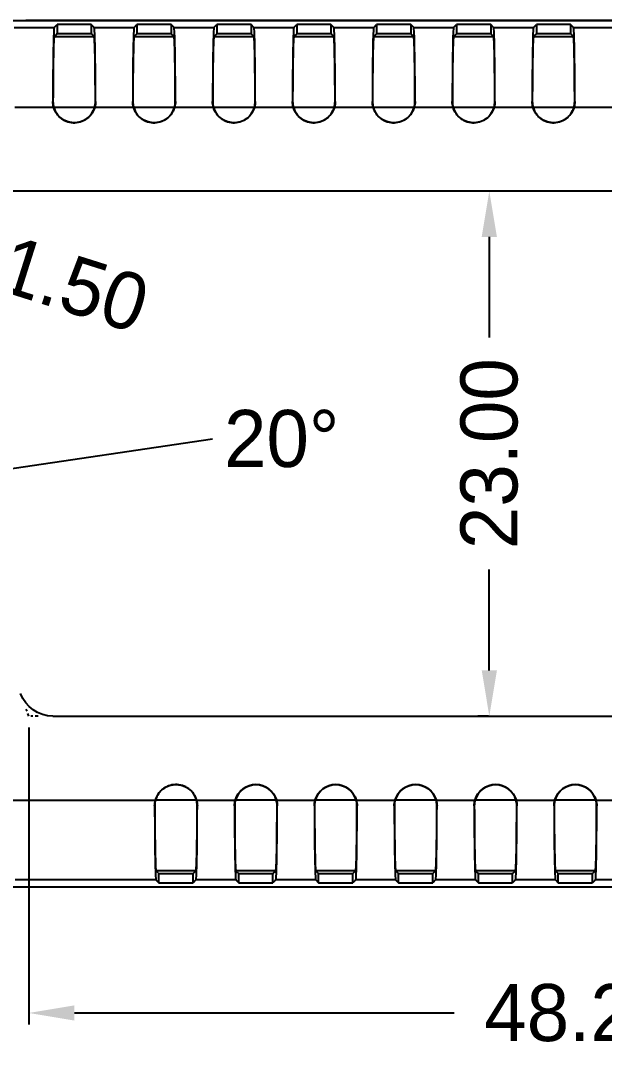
# Model space of a CAD drawing. Header units: millimetres. Extents: x 1130 to 1334, y 500 to 752.
# Drawn here: x 1207.38 to 1232.96, y 591.87 to 636.99 of the extents above; entities that cross this region are included whole.
import ezdxf

# ---------------------------------------------------------------- set-up
doc = ezdxf.new("R2010")
doc.units = ezdxf.units.MM
doc.linetypes.add('DIVIDE', pattern=[31.75, 12.7, -6.35, 0, -6.35, 0, -6.35])
doc.layers.get('Defpoints').update_dxf_attribs({"linetype": 'CONTINUOUS'})
doc.layers.add('11', color=7, linetype='CONTINUOUS')
doc.layers.add('13', color=7, linetype='CONTINUOUS')
doc.layers.add('dim', color=7, linetype='CONTINUOUS', lineweight=9)
doc.dimstyles.get("Standard").update_dxf_attribs({"dimtxt": 1, "dimasz": 0.5, "dimexe": 0.2, "dimexo": 0.2, "dimgap": 0.09, "dimtad": 0, "dimzin": 0, "dimdsep": 46, "dimtxsty": 'Standard', "dimcen": 0.5, "dimadec": 0, "dimazin": 0, "dimtfac": 1, "dimtofl": 0, "dimtmove": 0, "dimatfit": 3, "dimfxl": 0, "dimtolj": 1, "dimtzin": 0, "dimarcsym": 0})

# ---------------------------------------------------------------- blocks, each defined once
blk = doc.blocks.new('*D48')
at = {"layer": 'Defpoints', "color": 0}
for p in [(1207.737, 606.518), (1256.015, 606.518), (1256.015, 593.51)]:
    blk.add_point(p, dxfattribs=at)
at = {"layer": 'dim', "color": 0, "lineweight": -2}
for p, q in [((1207.737, 606.018), (1207.737, 593.01)), ((1256.015, 606.018), (1256.015, 593.01)), ((1209.737, 593.51), (1226.376, 593.51)), ((1254.015, 593.51), (1237.376, 593.51))]:
    blk.add_line(p, q, dxfattribs=at)
at = {"layer": 'dim', "color": 0}
for points in [[(1209.737, 593.843), (1209.737, 593.176), (1207.737, 593.51)], [(1254.015, 593.843), (1254.015, 593.176), (1256.015, 593.51)]]:
    blk.add_solid(points, dxfattribs=at)
at = {"layer": 'dim', "color": 0, "insert": (1231.876, 593.51), "char_height": 2.5, "attachment_point": 5}
blk.add_mtext('\\A1;48.28', dxfattribs=at)
blk = doc.blocks.new('*D49')
at = {"layer": 'Defpoints', "color": 0}
for p in [(1227.914, 629.518), (1228.375, 629.518), (1228.375, 606.518)]:
    blk.add_point(p, dxfattribs=at)
at = {"layer": 'dim', "color": 0, "lineweight": -2}
for p, q in [((1227.875, 629.518), (1227.415, 629.518)), ((1227.914, 627.518), (1227.914, 623.101)), ((1227.914, 608.518), (1227.914, 612.935)), ((1227.875, 606.518), (1227.415, 606.518))]:
    blk.add_line(p, q, dxfattribs=at)
at = {"layer": 'dim', "color": 0}
for points in [[(1227.581, 627.518), (1228.248, 627.518), (1227.914, 629.518)], [(1227.581, 608.518), (1228.248, 608.518), (1227.914, 606.518)]]:
    blk.add_solid(points, dxfattribs=at)
at = {"layer": 'dim', "color": 0, "insert": (1227.914, 618.018), "char_height": 2.5, "attachment_point": 5, "rotation": 90}
blk.add_mtext('\\A1;23.00', dxfattribs=at)
blk = doc.blocks.new('*D50')
at = {"layer": 'Defpoints', "color": 0}
for p in [(1200.107, 628.471), (1201.537, 628.018)]:
    blk.add_point(p, dxfattribs=at)
at = {"layer": 'dim', "color": 0, "lineweight": -2}
blk.add_line((1203.92, 627.262), (1202.013, 627.867), dxfattribs=at)
at = {"layer": 'dim', "color": 0}
blk.add_solid([(1202.114, 628.184), (1201.912, 627.549), (1200.107, 628.471)], dxfattribs=at)
at = {"layer": 'dim', "color": 0, "insert": (1208.567, 625.79), "char_height": 2.5, "attachment_point": 5, "rotation": 342.4142}
blk.add_mtext('\\A1;R1.50', dxfattribs=at)

msp = doc.modelspace()

# ---------------------------------------------------------------- linework, layer by layer
at = {"layer": '11', "color": 7, "linetype": 'Continuous'}
for p, q in [((1193.906, 636.993), (1248.156, 636.993)), ((1208.85, 636.694), (1208.976, 636.82)), ((1208.976, 636.82), (1208.976, 636.417)), ((1210.476, 636.82), (1208.976, 636.82)), ((1210.476, 636.82), (1210.476, 636.417)), ((1210.602, 636.694), (1210.476, 636.82)), ((1212.35, 636.694), (1212.476, 636.82)), ((1212.476, 636.82), (1212.476, 636.417)), ((1213.976, 636.82), (1212.476, 636.82)), ((1213.976, 636.82), (1213.976, 636.417)), ((1214.102, 636.694), (1213.976, 636.82)), ((1215.85, 636.694), (1215.976, 636.82)), ((1215.976, 636.82), (1215.976, 636.417)), ((1217.476, 636.82), (1215.976, 636.82)), ((1217.476, 636.82), (1217.476, 636.417)), ((1217.602, 636.694), (1217.476, 636.82)), ((1219.35, 636.694), (1219.476, 636.82)), ((1219.476, 636.82), (1219.476, 636.417)), ((1220.976, 636.82), (1219.476, 636.82)), ((1220.976, 636.82), (1220.976, 636.417)), ((1221.102, 636.694), (1220.976, 636.82)), ((1222.85, 636.694), (1222.976, 636.82)), ((1222.976, 636.82), (1222.976, 636.417)), ((1224.476, 636.82), (1222.976, 636.82)), ((1224.476, 636.82), (1224.476, 636.417)), ((1224.602, 636.694), (1224.476, 636.82)), ((1226.35, 636.694), (1226.476, 636.82)), ((1226.476, 636.82), (1226.476, 636.417)), ((1227.976, 636.82), (1226.476, 636.82)), ((1227.976, 636.82), (1227.976, 636.417)), ((1228.102, 636.694), (1227.976, 636.82)), ((1229.85, 636.694), (1229.976, 636.82)), ((1229.976, 636.82), (1229.976, 636.417)), ((1231.476, 636.82), (1229.976, 636.82)), ((1231.476, 636.82), (1231.476, 636.417)), ((1231.602, 636.694), (1231.476, 636.82)), ((1207.102, 636.694), (1208.85, 636.694)), ((1208.85, 636.294), (1210.602, 636.294)), ((1210.206, 636.417), (1208.976, 636.417)), ((1210.476, 636.417), (1210.206, 636.417)), ((1210.602, 636.694), (1212.35, 636.694)), ((1212.35, 636.294), (1214.102, 636.294)), ((1213.976, 636.417), (1212.476, 636.417)), ((1214.102, 636.694), (1215.85, 636.694)), ((1215.85, 636.294), (1217.602, 636.294)), ((1217.476, 636.417), (1215.976, 636.417)), ((1217.602, 636.694), (1219.35, 636.694)), ((1219.35, 636.294), (1221.102, 636.294)), ((1220.976, 636.417), (1219.476, 636.417)), ((1221.102, 636.694), (1222.85, 636.694)), ((1222.85, 636.294), (1224.602, 636.294)), ((1224.476, 636.417), (1222.976, 636.417)), ((1224.602, 636.694), (1226.35, 636.694)), ((1226.35, 636.294), (1228.102, 636.294)), ((1227.976, 636.417), (1226.476, 636.417)), ((1228.102, 636.694), (1229.85, 636.694)), ((1229.85, 636.294), (1231.602, 636.294)), ((1231.476, 636.417), (1229.976, 636.417)), ((1231.602, 636.694), (1233.35, 636.694)), ((1207.125, 633.194), (1208.827, 633.194)), ((1208.832, 633.194), (1210.62, 633.194)), ((1210.625, 633.194), (1212.327, 633.194)), ((1212.332, 633.194), (1214.12, 633.194)), ((1214.125, 633.194), (1215.827, 633.194)), ((1215.832, 633.194), (1217.62, 633.194)), ((1217.625, 633.194), (1219.327, 633.194)), ((1219.332, 633.194), (1221.12, 633.194)), ((1221.125, 633.194), (1222.827, 633.194)), ((1222.832, 633.194), (1224.62, 633.194)), ((1224.625, 633.194), (1226.327, 633.194)), ((1226.332, 633.194), (1228.12, 633.194)), ((1228.125, 633.194), (1229.827, 633.194)), ((1229.832, 633.194), (1231.62, 633.194)), ((1231.625, 633.194), (1233.327, 633.194)), ((1246.624, 629.518), (1201.537, 629.518)), ((1208.788, 606.518), (1253.876, 606.518)), ((1205.879, 602.841), (1213.287, 602.841)), ((1215.08, 602.841), (1213.292, 602.841)), ((1215.085, 602.841), (1216.787, 602.841)), ((1218.58, 602.841), (1216.792, 602.841)), ((1218.585, 602.841), (1220.287, 602.841)), ((1222.08, 602.841), (1220.292, 602.841)), ((1222.085, 602.841), (1223.787, 602.841)), ((1225.58, 602.841), (1223.792, 602.841)), ((1225.585, 602.841), (1227.287, 602.841)), ((1229.08, 602.841), (1227.292, 602.841)), ((1229.085, 602.841), (1230.787, 602.841)), ((1232.58, 602.841), (1230.792, 602.841)), ((1232.585, 602.841), (1234.287, 602.841)), ((1215.062, 599.742), (1213.31, 599.742)), ((1218.562, 599.742), (1216.81, 599.742)), ((1222.062, 599.742), (1220.31, 599.742)), ((1225.562, 599.742), (1223.81, 599.742)), ((1229.062, 599.742), (1227.31, 599.742)), ((1232.562, 599.742), (1230.81, 599.742)), ((1213.31, 599.342), (1207.147, 599.342)), ((1213.31, 599.342), (1213.436, 599.216)), ((1213.436, 599.216), (1213.436, 599.618)), ((1213.436, 599.618), (1214.936, 599.618)), ((1214.936, 599.216), (1214.936, 599.618)), ((1215.062, 599.342), (1214.936, 599.216)), ((1216.81, 599.342), (1215.062, 599.342)), ((1216.81, 599.342), (1216.936, 599.216)), ((1216.936, 599.216), (1216.936, 599.618)), ((1216.936, 599.618), (1218.436, 599.618)), ((1218.436, 599.216), (1218.436, 599.618)), ((1218.562, 599.342), (1218.436, 599.216)), ((1220.31, 599.342), (1218.562, 599.342)), ((1220.31, 599.342), (1220.436, 599.216)), ((1220.436, 599.216), (1220.436, 599.618)), ((1220.436, 599.618), (1221.936, 599.618)), ((1221.936, 599.216), (1221.936, 599.618)), ((1222.062, 599.342), (1221.936, 599.216)), ((1223.81, 599.342), (1222.062, 599.342)), ((1223.81, 599.342), (1223.936, 599.216)), ((1223.936, 599.216), (1223.936, 599.618)), ((1223.936, 599.618), (1225.436, 599.618)), ((1225.436, 599.216), (1225.436, 599.618)), ((1225.562, 599.342), (1225.436, 599.216)), ((1227.31, 599.342), (1225.562, 599.342)), ((1227.31, 599.342), (1227.436, 599.216)), ((1227.436, 599.216), (1227.436, 599.618)), ((1227.436, 599.618), (1228.936, 599.618)), ((1228.936, 599.216), (1228.936, 599.618)), ((1229.062, 599.342), (1228.936, 599.216)), ((1230.81, 599.342), (1229.062, 599.342)), ((1230.81, 599.342), (1230.936, 599.216)), ((1230.936, 599.216), (1230.936, 599.618)), ((1230.936, 599.618), (1232.436, 599.618)), ((1232.436, 599.216), (1232.436, 599.618)), ((1232.562, 599.342), (1232.436, 599.216)), ((1234.31, 599.342), (1232.562, 599.342)), ((1207.256, 599.042), (1261.506, 599.042)), ((1213.436, 599.216), (1214.936, 599.216)), ((1216.936, 599.216), (1218.436, 599.216)), ((1220.436, 599.216), (1221.936, 599.216)), ((1223.936, 599.216), (1225.436, 599.216)), ((1227.436, 599.216), (1228.936, 599.216)), ((1230.936, 599.216), (1232.436, 599.216))]:
    msp.add_line(p, q, dxfattribs=at)
at = {"layer": '11', "color": 2, "linetype": 'DIVIDE', "ltscale": 0.01}
for p, q in [((1207.737, 606.518), (1207.597, 606.903)), ((1208.147, 606.518), (1207.737, 606.518))]:
    msp.add_line(p, q, dxfattribs=at)
at = {"layer": '11', "color": 7, "linetype": 'Continuous', "extrusion": (0, 0, -1)}
msp.add_arc((-1208.788, 608.018), 1.5, 270, 340.07, dxfattribs=at)
at = {"layer": '11', "color": 7, "linetype": 'Continuous'}
for centre, major_axis, ratio, start_param, end_param in [((1208.851, 633.194), (0, -3.5), 0.017455, 3.159046, 4.638179), ((1208.851, 633.194), (0, -3.1), 0.017455, 3.162093, 4.630846), ((1210.601, 633.194), (0, -3.5), 0.017455, 1.645006, 3.124139), ((1210.601, 633.194), (0, -3.1), 0.017455, 1.652339, 3.121092), ((1212.351, 633.194), (0, -3.5), 0.017455, 3.159046, 4.638179), ((1212.351, 633.194), (0, -3.1), 0.017455, 3.162093, 4.630846), ((1214.101, 633.194), (0, -3.5), 0.017455, 1.645006, 3.124139), ((1214.101, 633.194), (0, -3.1), 0.017455, 1.652339, 3.121092), ((1215.851, 633.194), (0, -3.5), 0.017455, 3.159046, 4.638179), ((1215.851, 633.194), (0, -3.1), 0.017455, 3.162093, 4.630846), ((1217.601, 633.194), (0, -3.5), 0.017455, 1.645006, 3.124139), ((1217.601, 633.194), (0, -3.1), 0.017455, 1.652339, 3.121092), ((1219.351, 633.194), (0, -3.5), 0.017455, 3.159046, 4.638179), ((1219.351, 633.194), (0, -3.1), 0.017455, 3.162093, 4.630846), ((1221.101, 633.194), (0, -3.5), 0.017455, 1.645006, 3.124139), ((1221.101, 633.194), (0, -3.1), 0.017455, 1.652339, 3.121092), ((1222.851, 633.194), (0, -3.5), 0.017455, 3.159046, 4.638179), ((1222.851, 633.194), (0, -3.1), 0.017455, 3.162093, 4.630846), ((1224.601, 633.194), (0, -3.5), 0.017455, 1.645006, 3.124139), ((1224.601, 633.194), (0, -3.1), 0.017455, 1.652339, 3.121092), ((1226.351, 633.194), (0, -3.5), 0.017455, 3.159046, 4.638179), ((1226.351, 633.194), (0, -3.1), 0.017455, 3.162093, 4.630846), ((1228.101, 633.194), (0, -3.5), 0.017455, 1.645006, 3.124139), ((1228.101, 633.194), (0, -3.1), 0.017455, 1.652339, 3.121092), ((1229.851, 633.194), (0, -3.5), 0.017455, 3.159046, 4.638179), ((1229.851, 633.194), (0, -3.1), 0.017455, 3.162093, 4.630846), ((1231.601, 633.194), (0, -3.5), 0.017455, 1.645006, 3.124139), ((1231.601, 633.194), (0, -3.1), 0.017455, 1.652339, 3.121092), ((1217.686, 602.589), (0, -0.929), 0.999848, 1.846191, 4.436995), ((1221.186, 602.589), (0, -0.929), 0.999848, 1.846191, 4.436995), ((1224.686, 602.589), (0, -0.929), 0.999848, 1.846191, 4.436995), ((1228.186, 602.589), (0, -0.929), 0.999848, 1.846191, 4.436995), ((1231.686, 602.589), (0, -0.929), 0.999848, 1.846191, 4.436995), ((1213.311, 602.841), (0, -3.5), 0.017455, 4.786599, 6.265732), ((1213.311, 602.841), (0, -3.1), 0.017455, 4.793932, 6.262685), ((1215.061, 602.841), (0, -3.1), 0.017455, 0.0205, 1.489254), ((1215.061, 602.841), (0, -3.5), 0.017455, 0.017453, 1.496586), ((1216.811, 602.841), (0, -3.5), 0.017455, 4.786599, 6.265732), ((1216.811, 602.841), (0, -3.1), 0.017455, 4.793932, 6.262685), ((1218.561, 602.841), (0, -3.1), 0.017455, 0.0205, 1.489254), ((1218.561, 602.841), (0, -3.5), 0.017455, 0.017453, 1.496586), ((1220.311, 602.841), (0, -3.5), 0.017455, 4.786599, 6.265732), ((1220.311, 602.841), (0, -3.1), 0.017455, 4.793932, 6.262685), ((1222.061, 602.841), (0, -3.1), 0.017455, 0.0205, 1.489254), ((1222.061, 602.841), (0, -3.5), 0.017455, 0.017453, 1.496586), ((1223.811, 602.841), (0, -3.5), 0.017455, 4.786599, 6.265732), ((1223.811, 602.841), (0, -3.1), 0.017455, 4.793932, 6.262685), ((1225.561, 602.841), (0, -3.1), 0.017455, 0.0205, 1.489254), ((1225.561, 602.841), (0, -3.5), 0.017455, 0.017453, 1.496586), ((1227.311, 602.841), (0, -3.5), 0.017455, 4.786599, 6.265732), ((1227.311, 602.841), (0, -3.1), 0.017455, 4.793932, 6.262685), ((1229.061, 602.841), (0, -3.1), 0.017455, 0.0205, 1.489254), ((1229.061, 602.841), (0, -3.5), 0.017455, 0.017453, 1.496586), ((1230.811, 602.841), (0, -3.5), 0.017455, 4.786599, 6.265732), ((1230.811, 602.841), (0, -3.1), 0.017455, 4.793932, 6.262685), ((1232.561, 602.841), (0, -3.1), 0.017455, 0.0205, 1.489254), ((1232.561, 602.841), (0, -3.5), 0.017455, 0.017453, 1.496586)]:
    msp.add_ellipse(centre, major_axis=major_axis, ratio=ratio, start_param=start_param, end_param=end_param, dxfattribs=at)
at = {"layer": '11', "color": 7, "linetype": 'Continuous', "extrusion": (0, 0, -1)}
for centre in [(1217.686, 602.582), (1221.186, 602.582), (1224.686, 602.582), (1228.186, 602.582), (1231.686, 602.582)]:
    msp.add_ellipse(centre, major_axis=(0, -0.936), ratio=0.999848, start_param=1.851838, end_param=4.431347, dxfattribs=at)
at = {"layer": '11', "color": 7, "linetype": 'Continuous'}
for points in [[(1208.941, 636.383), (1208.91, 636.354), (1208.88, 636.324), (1208.85, 636.294)], [(1208.976, 636.417), (1208.964, 636.406), (1208.952, 636.395), (1208.941, 636.383)], [(1210.476, 636.417), (1210.518, 636.377), (1210.56, 636.336), (1210.602, 636.294)], [(1212.476, 636.417), (1212.434, 636.377), (1212.392, 636.336), (1212.35, 636.294)], [(1213.976, 636.417), (1214.018, 636.377), (1214.06, 636.336), (1214.102, 636.294)], [(1215.976, 636.417), (1215.934, 636.377), (1215.892, 636.336), (1215.85, 636.294)], [(1217.476, 636.417), (1217.518, 636.377), (1217.56, 636.336), (1217.602, 636.294)], [(1219.476, 636.417), (1219.434, 636.377), (1219.392, 636.336), (1219.35, 636.294)], [(1220.976, 636.417), (1221.018, 636.377), (1221.06, 636.336), (1221.102, 636.294)], [(1222.976, 636.417), (1222.934, 636.377), (1222.892, 636.336), (1222.85, 636.294)], [(1224.476, 636.417), (1224.518, 636.377), (1224.56, 636.336), (1224.602, 636.294)], [(1226.476, 636.417), (1226.434, 636.377), (1226.392, 636.336), (1226.35, 636.294)], [(1227.976, 636.417), (1228.018, 636.377), (1228.06, 636.336), (1228.102, 636.294)], [(1229.976, 636.417), (1229.934, 636.377), (1229.892, 636.336), (1229.85, 636.294)], [(1231.476, 636.417), (1231.518, 636.377), (1231.56, 636.336), (1231.602, 636.294)], [(1208.827, 633.194), (1208.815, 633.236), (1208.796, 633.322), (1208.79, 633.409), (1208.79, 633.454)], [(1208.79, 633.454), (1208.793, 633.451), (1208.795, 633.449), (1208.797, 633.447)], [(1208.797, 633.447), (1208.797, 633.404), (1208.803, 633.319), (1208.82, 633.236), (1208.832, 633.194)], [(1210.62, 633.194), (1210.632, 633.236), (1210.649, 633.32), (1210.655, 633.404), (1210.655, 633.447)], [(1210.662, 633.454), (1210.662, 633.41), (1210.656, 633.323), (1210.638, 633.237), (1210.625, 633.194)], [(1210.662, 633.454), (1210.66, 633.451), (1210.657, 633.449), (1210.655, 633.447)], [(1212.327, 633.194), (1212.315, 633.236), (1212.296, 633.322), (1212.29, 633.409), (1212.29, 633.454)], [(1212.29, 633.454), (1212.293, 633.451), (1212.295, 633.449), (1212.297, 633.447)], [(1212.297, 633.447), (1212.297, 633.404), (1212.303, 633.319), (1212.32, 633.236), (1212.332, 633.194)], [(1214.12, 633.194), (1214.132, 633.236), (1214.149, 633.32), (1214.155, 633.404), (1214.155, 633.447)], [(1214.162, 633.454), (1214.162, 633.41), (1214.156, 633.323), (1214.138, 633.237), (1214.125, 633.194)], [(1214.162, 633.454), (1214.16, 633.451), (1214.157, 633.449), (1214.155, 633.447)], [(1215.827, 633.194), (1215.815, 633.236), (1215.796, 633.322), (1215.79, 633.409), (1215.79, 633.454)], [(1215.79, 633.454), (1215.793, 633.451), (1215.795, 633.449), (1215.797, 633.447)], [(1215.797, 633.447), (1215.797, 633.404), (1215.803, 633.319), (1215.82, 633.236), (1215.832, 633.194)], [(1217.62, 633.194), (1217.632, 633.236), (1217.649, 633.32), (1217.655, 633.404), (1217.655, 633.447)], [(1217.662, 633.454), (1217.662, 633.41), (1217.656, 633.323), (1217.638, 633.237), (1217.625, 633.194)], [(1217.662, 633.454), (1217.66, 633.451), (1217.657, 633.449), (1217.655, 633.447)], [(1219.327, 633.194), (1219.315, 633.236), (1219.296, 633.322), (1219.29, 633.409), (1219.29, 633.454)], [(1219.29, 633.454), (1219.293, 633.451), (1219.295, 633.449), (1219.297, 633.447)], [(1219.297, 633.447), (1219.297, 633.404), (1219.303, 633.319), (1219.32, 633.236), (1219.332, 633.194)], [(1221.12, 633.194), (1221.132, 633.236), (1221.149, 633.32), (1221.155, 633.404), (1221.155, 633.447)], [(1221.162, 633.454), (1221.162, 633.41), (1221.156, 633.323), (1221.138, 633.237), (1221.125, 633.194)], [(1221.162, 633.454), (1221.16, 633.451), (1221.157, 633.449), (1221.155, 633.447)], [(1222.827, 633.194), (1222.815, 633.236), (1222.796, 633.322), (1222.79, 633.409), (1222.79, 633.454)], [(1222.79, 633.454), (1222.793, 633.451), (1222.795, 633.449), (1222.797, 633.447)], [(1222.797, 633.447), (1222.797, 633.404), (1222.803, 633.319), (1222.82, 633.236), (1222.832, 633.194)], [(1224.62, 633.194), (1224.632, 633.236), (1224.649, 633.32), (1224.655, 633.404), (1224.655, 633.447)], [(1224.662, 633.454), (1224.662, 633.41), (1224.656, 633.323), (1224.638, 633.237), (1224.625, 633.194)], [(1224.662, 633.454), (1224.66, 633.451), (1224.657, 633.449), (1224.655, 633.447)], [(1226.327, 633.194), (1226.315, 633.236), (1226.296, 633.322), (1226.29, 633.409), (1226.29, 633.454)], [(1226.29, 633.454), (1226.293, 633.451), (1226.295, 633.449), (1226.297, 633.447)], [(1226.297, 633.447), (1226.297, 633.404), (1226.303, 633.319), (1226.32, 633.236), (1226.332, 633.194)], [(1228.12, 633.194), (1228.132, 633.236), (1228.149, 633.32), (1228.155, 633.404), (1228.155, 633.447)], [(1228.162, 633.454), (1228.162, 633.41), (1228.156, 633.323), (1228.138, 633.237), (1228.125, 633.194)], [(1228.162, 633.454), (1228.16, 633.451), (1228.157, 633.449), (1228.155, 633.447)], [(1229.827, 633.194), (1229.815, 633.236), (1229.796, 633.322), (1229.79, 633.409), (1229.79, 633.454)], [(1229.79, 633.454), (1229.793, 633.451), (1229.795, 633.449), (1229.797, 633.447)], [(1229.797, 633.447), (1229.797, 633.404), (1229.803, 633.319), (1229.82, 633.236), (1229.832, 633.194)], [(1231.62, 633.194), (1231.632, 633.236), (1231.649, 633.32), (1231.655, 633.404), (1231.655, 633.447)], [(1231.662, 633.454), (1231.662, 633.41), (1231.656, 633.323), (1231.638, 633.237), (1231.625, 633.194)], [(1231.662, 633.454), (1231.66, 633.451), (1231.657, 633.449), (1231.655, 633.447)], [(1213.25, 602.582), (1213.25, 602.626), (1213.256, 602.713), (1213.274, 602.799), (1213.287, 602.841)], [(1213.25, 602.582), (1213.253, 602.584), (1213.255, 602.586), (1213.257, 602.589)], [(1213.292, 602.841), (1213.28, 602.8), (1213.263, 602.716), (1213.257, 602.631), (1213.257, 602.589)], [(1215.115, 602.589), (1215.115, 602.631), (1215.109, 602.716), (1215.092, 602.8), (1215.08, 602.841)], [(1215.085, 602.841), (1215.098, 602.799), (1215.116, 602.714), (1215.122, 602.626), (1215.122, 602.582)], [(1215.122, 602.582), (1215.12, 602.584), (1215.117, 602.586), (1215.115, 602.589)], [(1216.75, 602.582), (1216.75, 602.626), (1216.756, 602.713), (1216.774, 602.799), (1216.787, 602.841)], [(1216.75, 602.582), (1216.753, 602.584), (1216.755, 602.586), (1216.757, 602.589)], [(1216.792, 602.841), (1216.78, 602.8), (1216.763, 602.716), (1216.757, 602.631), (1216.757, 602.589)], [(1218.615, 602.589), (1218.615, 602.631), (1218.609, 602.716), (1218.592, 602.8), (1218.58, 602.841)], [(1218.585, 602.841), (1218.598, 602.799), (1218.616, 602.714), (1218.622, 602.626), (1218.622, 602.582)], [(1218.622, 602.582), (1218.62, 602.584), (1218.617, 602.586), (1218.615, 602.589)], [(1220.25, 602.582), (1220.25, 602.626), (1220.256, 602.713), (1220.274, 602.799), (1220.287, 602.841)], [(1220.25, 602.582), (1220.253, 602.584), (1220.255, 602.586), (1220.257, 602.589)], [(1220.292, 602.841), (1220.28, 602.8), (1220.263, 602.716), (1220.257, 602.631), (1220.257, 602.589)], [(1222.115, 602.589), (1222.115, 602.631), (1222.109, 602.716), (1222.092, 602.8), (1222.08, 602.841)], [(1222.085, 602.841), (1222.098, 602.799), (1222.116, 602.714), (1222.122, 602.626), (1222.122, 602.582)], [(1222.122, 602.582), (1222.12, 602.584), (1222.117, 602.586), (1222.115, 602.589)], [(1223.75, 602.582), (1223.75, 602.626), (1223.756, 602.713), (1223.774, 602.799), (1223.787, 602.841)], [(1223.75, 602.582), (1223.753, 602.584), (1223.755, 602.586), (1223.757, 602.589)], [(1223.792, 602.841), (1223.78, 602.8), (1223.763, 602.716), (1223.757, 602.631), (1223.757, 602.589)], [(1225.615, 602.589), (1225.615, 602.631), (1225.609, 602.716), (1225.592, 602.8), (1225.58, 602.841)], [(1225.585, 602.841), (1225.598, 602.799), (1225.616, 602.714), (1225.622, 602.626), (1225.622, 602.582)], [(1225.622, 602.582), (1225.62, 602.584), (1225.617, 602.586), (1225.615, 602.589)], [(1227.25, 602.582), (1227.25, 602.626), (1227.256, 602.713), (1227.274, 602.799), (1227.287, 602.841)], [(1227.25, 602.582), (1227.253, 602.584), (1227.255, 602.586), (1227.257, 602.589)], [(1227.292, 602.841), (1227.28, 602.8), (1227.263, 602.716), (1227.257, 602.631), (1227.257, 602.589)], [(1229.115, 602.589), (1229.115, 602.631), (1229.109, 602.716), (1229.092, 602.8), (1229.08, 602.841)], [(1229.085, 602.841), (1229.098, 602.799), (1229.116, 602.714), (1229.122, 602.626), (1229.122, 602.582)], [(1229.122, 602.582), (1229.12, 602.584), (1229.117, 602.586), (1229.115, 602.589)], [(1230.75, 602.582), (1230.75, 602.626), (1230.756, 602.713), (1230.774, 602.799), (1230.787, 602.841)], [(1230.75, 602.582), (1230.753, 602.584), (1230.755, 602.586), (1230.757, 602.589)], [(1230.792, 602.841), (1230.78, 602.8), (1230.763, 602.716), (1230.757, 602.631), (1230.757, 602.589)], [(1232.615, 602.589), (1232.615, 602.631), (1232.609, 602.716), (1232.592, 602.8), (1232.58, 602.841)], [(1232.585, 602.841), (1232.598, 602.799), (1232.616, 602.714), (1232.622, 602.626), (1232.622, 602.582)], [(1232.622, 602.582), (1232.62, 602.584), (1232.617, 602.586), (1232.615, 602.589)], [(1213.401, 599.652), (1213.37, 599.682), (1213.34, 599.712), (1213.31, 599.742)], [(1214.971, 599.652), (1215.002, 599.682), (1215.032, 599.712), (1215.062, 599.742)], [(1216.901, 599.652), (1216.87, 599.682), (1216.84, 599.712), (1216.81, 599.742)], [(1218.471, 599.652), (1218.502, 599.682), (1218.532, 599.712), (1218.562, 599.742)], [(1220.436, 599.618), (1220.394, 599.659), (1220.352, 599.7), (1220.31, 599.742)], [(1221.936, 599.618), (1221.978, 599.659), (1222.02, 599.7), (1222.062, 599.742)], [(1223.936, 599.618), (1223.894, 599.659), (1223.852, 599.7), (1223.81, 599.742)], [(1225.436, 599.618), (1225.478, 599.659), (1225.52, 599.7), (1225.562, 599.742)], [(1227.436, 599.618), (1227.394, 599.659), (1227.352, 599.7), (1227.31, 599.742)], [(1228.936, 599.618), (1228.978, 599.659), (1229.02, 599.7), (1229.062, 599.742)], [(1230.936, 599.618), (1230.894, 599.659), (1230.852, 599.7), (1230.81, 599.742)], [(1232.436, 599.618), (1232.478, 599.659), (1232.52, 599.7), (1232.562, 599.742)], [(1213.401, 599.652), (1213.412, 599.641), (1213.424, 599.629), (1213.436, 599.618)], [(1214.936, 599.618), (1214.948, 599.629), (1214.96, 599.641), (1214.971, 599.652)], [(1216.901, 599.652), (1216.912, 599.641), (1216.924, 599.629), (1216.936, 599.618)], [(1218.436, 599.618), (1218.448, 599.629), (1218.46, 599.641), (1218.471, 599.652)]]:
    msp.add_open_spline(points, degree=3, dxfattribs=at)
for points, knots in [([(1210.206, 636.417), (1210.206, 636.409), (1210.206, 636.398), (1210.206, 636.386), (1210.206, 636.383)], [0, 0, 0, 0, 0.738377, 1, 1, 1, 1]), ([(1210.625, 633.194), (1210.592, 633.077), (1210.533, 632.964), (1210.391, 632.787), (1210.31, 632.715), (1210.133, 632.604), (1210.033, 632.563), (1209.829, 632.517), (1209.721, 632.512), (1209.513, 632.536), (1209.409, 632.567), (1209.221, 632.659), (1209.134, 632.722), (1208.986, 632.871), (1208.925, 632.959), (1208.858, 633.099), (1208.841, 633.146), (1208.827, 633.194)], [0, 0, 0, 0, 0.153498, 0.153498, 0.284296, 0.284296, 0.415072, 0.415072, 0.545831, 0.545831, 0.676581, 0.676581, 0.807334, 0.807334, 0.938103, 0.938103, 1, 1, 1, 1]), ([(1208.832, 633.194), (1208.865, 633.077), (1208.923, 632.963), (1209.064, 632.786), (1209.144, 632.715), (1209.32, 632.605), (1209.419, 632.564), (1209.622, 632.518), (1209.729, 632.512), (1209.935, 632.536), (1210.038, 632.566), (1210.225, 632.656), (1210.312, 632.719), (1210.459, 632.866), (1210.52, 632.954), (1210.587, 633.095), (1210.606, 633.144), (1210.62, 633.194)], [0, 0, 0, 0, 0.15407, 0.15407, 0.284294, 0.284294, 0.414497, 0.414497, 0.544682, 0.544682, 0.674858, 0.674858, 0.805038, 0.805038, 0.935232, 0.935232, 1, 1, 1, 1]), ([(1214.125, 633.194), (1214.092, 633.077), (1214.033, 632.964), (1213.891, 632.787), (1213.81, 632.715), (1213.633, 632.604), (1213.533, 632.563), (1213.329, 632.517), (1213.221, 632.512), (1213.013, 632.536), (1212.909, 632.567), (1212.721, 632.659), (1212.634, 632.722), (1212.486, 632.871), (1212.425, 632.959), (1212.358, 633.099), (1212.341, 633.146), (1212.327, 633.194)], [0, 0, 0, 0, 0.153498, 0.153498, 0.284296, 0.284296, 0.415072, 0.415072, 0.545831, 0.545831, 0.676581, 0.676581, 0.807334, 0.807334, 0.938103, 0.938103, 1, 1, 1, 1]), ([(1212.332, 633.194), (1212.365, 633.077), (1212.423, 632.963), (1212.564, 632.786), (1212.644, 632.715), (1212.82, 632.605), (1212.919, 632.564), (1213.122, 632.518), (1213.229, 632.512), (1213.435, 632.536), (1213.538, 632.566), (1213.725, 632.656), (1213.812, 632.719), (1213.959, 632.866), (1214.02, 632.954), (1214.087, 633.095), (1214.106, 633.144), (1214.12, 633.194)], [0, 0, 0, 0, 0.15407, 0.15407, 0.284294, 0.284294, 0.414497, 0.414497, 0.544682, 0.544682, 0.674858, 0.674858, 0.805038, 0.805038, 0.935232, 0.935232, 1, 1, 1, 1]), ([(1217.625, 633.194), (1217.592, 633.077), (1217.533, 632.964), (1217.391, 632.787), (1217.31, 632.715), (1217.133, 632.604), (1217.033, 632.563), (1216.829, 632.517), (1216.721, 632.512), (1216.513, 632.536), (1216.409, 632.567), (1216.221, 632.659), (1216.134, 632.722), (1215.986, 632.871), (1215.925, 632.959), (1215.858, 633.099), (1215.841, 633.146), (1215.827, 633.194)], [0, 0, 0, 0, 0.153498, 0.153498, 0.284296, 0.284296, 0.415072, 0.415072, 0.545831, 0.545831, 0.676581, 0.676581, 0.807334, 0.807334, 0.938103, 0.938103, 1, 1, 1, 1]), ([(1215.832, 633.194), (1215.865, 633.077), (1215.923, 632.963), (1216.064, 632.786), (1216.144, 632.715), (1216.32, 632.605), (1216.419, 632.564), (1216.622, 632.518), (1216.729, 632.512), (1216.935, 632.536), (1217.038, 632.566), (1217.225, 632.656), (1217.312, 632.719), (1217.459, 632.866), (1217.52, 632.954), (1217.587, 633.095), (1217.606, 633.144), (1217.62, 633.194)], [0, 0, 0, 0, 0.15407, 0.15407, 0.284294, 0.284294, 0.414497, 0.414497, 0.544682, 0.544682, 0.674858, 0.674858, 0.805038, 0.805038, 0.935232, 0.935232, 1, 1, 1, 1]), ([(1221.125, 633.194), (1221.092, 633.077), (1221.033, 632.964), (1220.891, 632.787), (1220.81, 632.715), (1220.633, 632.604), (1220.533, 632.563), (1220.329, 632.517), (1220.221, 632.512), (1220.013, 632.536), (1219.909, 632.567), (1219.721, 632.659), (1219.634, 632.722), (1219.486, 632.871), (1219.425, 632.959), (1219.358, 633.099), (1219.341, 633.146), (1219.327, 633.194)], [0, 0, 0, 0, 0.153498, 0.153498, 0.284296, 0.284296, 0.415072, 0.415072, 0.545831, 0.545831, 0.676581, 0.676581, 0.807334, 0.807334, 0.938103, 0.938103, 1, 1, 1, 1]), ([(1219.332, 633.194), (1219.365, 633.077), (1219.423, 632.963), (1219.564, 632.786), (1219.644, 632.715), (1219.82, 632.605), (1219.919, 632.564), (1220.122, 632.518), (1220.229, 632.512), (1220.435, 632.536), (1220.538, 632.566), (1220.725, 632.656), (1220.812, 632.719), (1220.959, 632.866), (1221.02, 632.954), (1221.087, 633.095), (1221.106, 633.144), (1221.12, 633.194)], [0, 0, 0, 0, 0.15407, 0.15407, 0.284294, 0.284294, 0.414497, 0.414497, 0.544682, 0.544682, 0.674858, 0.674858, 0.805038, 0.805038, 0.935232, 0.935232, 1, 1, 1, 1]), ([(1224.625, 633.194), (1224.592, 633.077), (1224.533, 632.964), (1224.391, 632.787), (1224.31, 632.715), (1224.133, 632.604), (1224.033, 632.563), (1223.829, 632.517), (1223.721, 632.512), (1223.513, 632.536), (1223.409, 632.567), (1223.221, 632.659), (1223.134, 632.722), (1222.986, 632.871), (1222.925, 632.959), (1222.858, 633.099), (1222.841, 633.146), (1222.827, 633.194)], [0, 0, 0, 0, 0.153498, 0.153498, 0.284296, 0.284296, 0.415072, 0.415072, 0.545831, 0.545831, 0.676581, 0.676581, 0.807334, 0.807334, 0.938103, 0.938103, 1, 1, 1, 1]), ([(1222.832, 633.194), (1222.865, 633.077), (1222.923, 632.963), (1223.064, 632.786), (1223.144, 632.715), (1223.32, 632.605), (1223.419, 632.564), (1223.622, 632.518), (1223.729, 632.512), (1223.935, 632.536), (1224.038, 632.566), (1224.225, 632.656), (1224.312, 632.719), (1224.459, 632.866), (1224.52, 632.954), (1224.587, 633.095), (1224.606, 633.144), (1224.62, 633.194)], [0, 0, 0, 0, 0.15407, 0.15407, 0.284294, 0.284294, 0.414497, 0.414497, 0.544682, 0.544682, 0.674858, 0.674858, 0.805038, 0.805038, 0.935232, 0.935232, 1, 1, 1, 1]), ([(1228.125, 633.194), (1228.092, 633.077), (1228.033, 632.964), (1227.891, 632.787), (1227.81, 632.715), (1227.633, 632.604), (1227.533, 632.563), (1227.329, 632.517), (1227.221, 632.512), (1227.013, 632.536), (1226.909, 632.567), (1226.721, 632.659), (1226.634, 632.722), (1226.486, 632.871), (1226.425, 632.959), (1226.358, 633.099), (1226.341, 633.146), (1226.327, 633.194)], [0, 0, 0, 0, 0.153498, 0.153498, 0.284296, 0.284296, 0.415072, 0.415072, 0.545831, 0.545831, 0.676581, 0.676581, 0.807334, 0.807334, 0.938103, 0.938103, 1, 1, 1, 1]), ([(1226.332, 633.194), (1226.365, 633.077), (1226.423, 632.963), (1226.564, 632.786), (1226.644, 632.715), (1226.82, 632.605), (1226.919, 632.564), (1227.122, 632.518), (1227.229, 632.512), (1227.435, 632.536), (1227.538, 632.566), (1227.725, 632.656), (1227.812, 632.719), (1227.959, 632.866), (1228.02, 632.954), (1228.087, 633.095), (1228.106, 633.144), (1228.12, 633.194)], [0, 0, 0, 0, 0.15407, 0.15407, 0.284294, 0.284294, 0.414497, 0.414497, 0.544682, 0.544682, 0.674858, 0.674858, 0.805038, 0.805038, 0.935232, 0.935232, 1, 1, 1, 1]), ([(1231.625, 633.194), (1231.592, 633.077), (1231.533, 632.964), (1231.391, 632.787), (1231.31, 632.715), (1231.133, 632.604), (1231.033, 632.563), (1230.829, 632.517), (1230.721, 632.512), (1230.513, 632.536), (1230.409, 632.567), (1230.221, 632.659), (1230.134, 632.722), (1229.986, 632.871), (1229.925, 632.959), (1229.858, 633.099), (1229.841, 633.146), (1229.827, 633.194)], [0, 0, 0, 0, 0.153498, 0.153498, 0.284296, 0.284296, 0.415072, 0.415072, 0.545831, 0.545831, 0.676581, 0.676581, 0.807334, 0.807334, 0.938103, 0.938103, 1, 1, 1, 1]), ([(1229.832, 633.194), (1229.865, 633.077), (1229.923, 632.963), (1230.064, 632.786), (1230.144, 632.715), (1230.32, 632.605), (1230.419, 632.564), (1230.622, 632.518), (1230.729, 632.512), (1230.935, 632.536), (1231.038, 632.566), (1231.225, 632.656), (1231.312, 632.719), (1231.459, 632.866), (1231.52, 632.954), (1231.587, 633.095), (1231.606, 633.144), (1231.62, 633.194)], [0, 0, 0, 0, 0.15407, 0.15407, 0.284294, 0.284294, 0.414497, 0.414497, 0.544682, 0.544682, 0.674858, 0.674858, 0.805038, 0.805038, 0.935232, 0.935232, 1, 1, 1, 1]), ([(1213.287, 602.841), (1213.321, 602.959), (1213.379, 603.072), (1213.521, 603.249), (1213.602, 603.32), (1213.78, 603.431), (1213.879, 603.472), (1214.084, 603.518), (1214.191, 603.524), (1214.399, 603.499), (1214.503, 603.469), (1214.691, 603.377), (1214.778, 603.314), (1214.926, 603.165), (1214.987, 603.077), (1215.054, 602.937), (1215.072, 602.889), (1215.085, 602.841)], [0, 0, 0, 0, 0.153498, 0.153498, 0.284296, 0.284296, 0.415072, 0.415072, 0.545831, 0.545831, 0.676581, 0.676581, 0.807334, 0.807334, 0.938103, 0.938103, 1, 1, 1, 1]), ([(1215.08, 602.841), (1215.047, 602.959), (1214.989, 603.072), (1214.848, 603.249), (1214.768, 603.32), (1214.592, 603.431), (1214.493, 603.472), (1214.29, 603.518), (1214.183, 603.524), (1213.977, 603.5), (1213.874, 603.47), (1213.687, 603.379), (1213.6, 603.317), (1213.453, 603.169), (1213.392, 603.082), (1213.325, 602.941), (1213.306, 602.892), (1213.292, 602.841)], [0, 0, 0, 0, 0.15407, 0.15407, 0.284294, 0.284294, 0.414497, 0.414497, 0.544682, 0.544682, 0.674858, 0.674858, 0.805038, 0.805038, 0.935232, 0.935232, 1, 1, 1, 1])]:
    msp.add_open_spline(points, degree=3, knots=knots, dxfattribs=at)
at = {"layer": '13', "color": 7, "linetype": 'Continuous'}
for p, q in [((1238.804, 636.993), (1207.608, 636.993)), ((1186.706, 599.042), (1211.804, 599.042)), ((1216.608, 599.042), (1247.804, 599.042))]:
    msp.add_line(p, q, dxfattribs=at)

# ---------------------------------------------------------------- texts
at = {"layer": 'dim', "insert": (1216.291, 618.664), "char_height": 2.5, "attachment_point": 4}
msp.add_mtext('\\A1;20%%d', dxfattribs=at)

# ---------------------------------------------------------------- dimensions: what is measured, and where the dimension line sits
at = {"layer": 'dim'}
dim = msp.add_linear_dim(base=(1227.914, 629.518), p1=(1228.375, 606.518), p2=(1228.375, 629.518), angle=90, dimstyle='Standard', override={"dimtxt": 2.5, "dimasz": 2, "dimexe": 0.49975, "dimexo": 0.49975, "dimgap": 0.49975}, dxfattribs=at)
dim.commit()
dim.dimension.update_dxf_attribs({"geometry": '*D49', "text_midpoint": (1227.914, 618.018)})
dim = msp.add_radius_dim(center=(1201.537, 628.018), mpoint=(1200.107, 628.471), dimstyle='Standard', override={"dimtxt": 2.5, "dimasz": 2, "dimexe": 0.49975, "dimexo": 0.49975, "dimgap": 0.49975, "dimtmove": 1}, dxfattribs=at)
dim.commit()
dim.dimension.update_dxf_attribs({"geometry": '*D50', "text_midpoint": (1208.567, 625.79), "dimtype": 164})
dim = msp.add_linear_dim(base=(1256.015, 593.51), p1=(1207.737, 606.518), p2=(1256.015, 606.518), dimstyle='Standard', override={"dimtxt": 2.5, "dimasz": 2, "dimexe": 0.49975, "dimexo": 0.49975, "dimgap": 0.49975}, dxfattribs=at)
dim.commit()
dim.dimension.update_dxf_attribs({"geometry": '*D48', "text_midpoint": (1231.876, 593.51)})

# ---------------------------------------------------------------- leaders
at = {"layer": 'dim', "annotation_type": 0, "has_hookline": 1, "hookline_direction": 0, "text_width": 5.417}
msp.add_leader([(1203.966, 616.918), (1215.792, 618.664)], dimstyle='Standard', override={"dimtxt": 2.5, "dimasz": 2, "dimexe": 0.49975, "dimexo": 0.49975, "dimgap": 0.49975}, dxfattribs=at)

doc.saveas('drawing.dxf')
